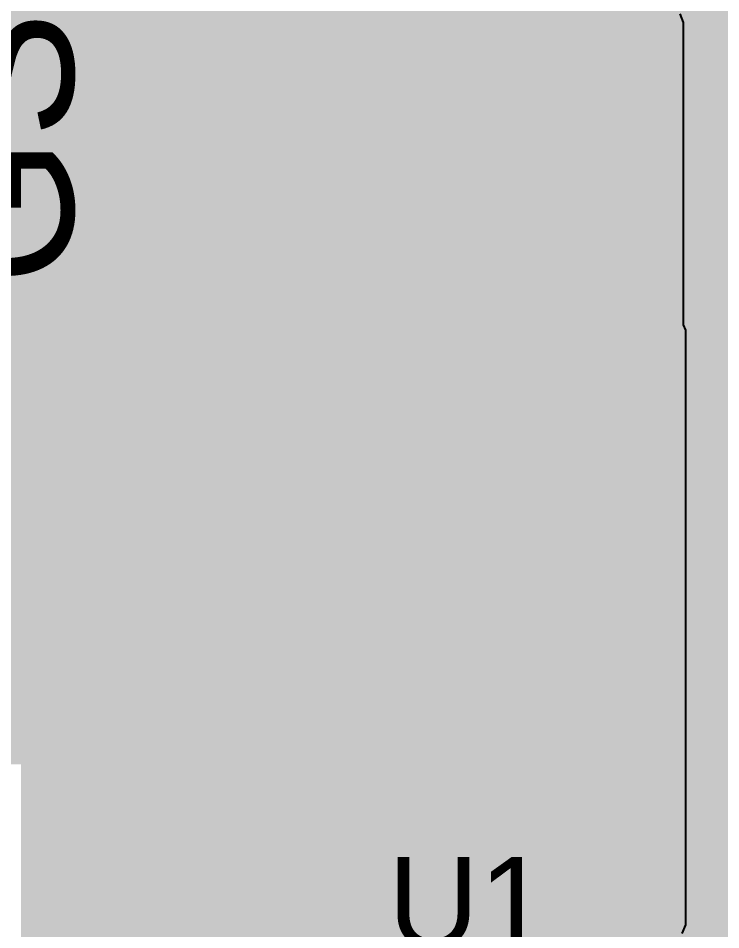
# Model space of a CAD drawing. Header units: millimetres. Extents: x -0.25 to 4.68, y -0.29 to 2.93.
# Drawn here: x 2.9858 to 3.2967, y 2.2198 to 2.6229 of the extents above; entities that cross this region are included whole.
import ezdxf

# ---------------------------------------------------------------- set-up
doc = ezdxf.new("R2010")
doc.units = ezdxf.units.MM
doc.header["$MEASUREMENT"] = 0
for name, color, linetype in [('BottomLayer', 5, 'Continuous'), ('BottomSolder', 6, 'Continuous'), ('TopLayer', 1, 'Continuous'), ('TopOverlay', 2, 'Continuous'), ('TopSolder', 216, 'Continuous'), ('ViaHoleLayer', 16, 'Continuous')]:
    doc.layers.add(name, color=color, linetype=linetype)
doc.styles.add('Arial', font='', dxfattribs={"height": 0.2})
doc.styles.get('Arial').set_extended_font_data('Arial')

msp = doc.modelspace()

# ---------------------------------------------------------------- hatches: boundary and pattern name
at = {"layer": 'BottomLayer'}
for points in [[(2.8428226, 2.3259486), (3.2748226, 2.3259486), (3.2748226, 2.621), (2.8428226, 2.621)], [(2.99, 2.222), (3.2758226, 2.222), (3.2758226, 2.4849486), (2.99, 2.4849486)]]:
    msp.add_hatch(color=5, dxfattribs=at).paths.add_polyline_path(points)
h = msp.add_hatch(color=5, dxfattribs=at)
edge = h.paths.add_edge_path()
edge.add_arc((3.124, 2.5874), 0.011811, 0, 360)
h = msp.add_hatch(color=5, dxfattribs=at)
edge = h.paths.add_edge_path()
edge.add_arc((3.241, 2.5874), 0.011811, 0, 360)
h = msp.add_hatch(color=5, dxfattribs=at)
edge = h.paths.add_edge_path()
edge.add_arc((3.124, 2.4886), 0.011811, 0, 360)
h = msp.add_hatch(color=5, dxfattribs=at)
edge = h.paths.add_edge_path()
edge.add_arc((3.241, 2.4886), 0.011811, 0, 360)
h = msp.add_hatch(color=5, dxfattribs=at)
edge = h.paths.add_edge_path()
edge.add_arc((3.124, 2.3898), 0.011811, 0, 360)
h = msp.add_hatch(color=5, dxfattribs=at)
edge = h.paths.add_edge_path()
edge.add_arc((3.241, 2.3898), 0.011811, 0, 360)
h = msp.add_hatch(color=5, dxfattribs=at)
edge = h.paths.add_edge_path()
edge.add_arc((3.124, 2.291), 0.011811, 0, 360)
h = msp.add_hatch(color=5, dxfattribs=at)
edge = h.paths.add_edge_path()
edge.add_arc((3.241, 2.291), 0.011811, 0, 360)
h = msp.add_hatch(color=5, dxfattribs=at)
edge = h.paths.add_edge_path()
edge.add_arc((3.0458152, 2.2628226), 0.011811, 0, 360)
h = msp.add_hatch(color=5, dxfattribs=at)
edge = h.paths.add_edge_path()
edge.add_arc((3.0718152, 2.2628226), 0.011811, 0, 360)
h = msp.add_hatch(color=5, dxfattribs=at)
edge = h.paths.add_edge_path()
edge.add_arc((3.0988152, 2.2628226), 0.011811, 0, 360)
h = msp.add_hatch(color=5, dxfattribs=at)
edge = h.paths.add_edge_path()
edge.add_arc((3.1248152, 2.2628226), 0.011811, 0, 360)
h = msp.add_hatch(color=5, dxfattribs=at)
edge = h.paths.add_edge_path()
edge.add_arc((3.0451849, 2.2381774), 0.011811, 0, 360)
h = msp.add_hatch(color=5, dxfattribs=at)
edge = h.paths.add_edge_path()
edge.add_arc((3.0715182, 2.2381774), 0.011811, 0, 360)
h = msp.add_hatch(color=5, dxfattribs=at)
edge = h.paths.add_edge_path()
edge.add_arc((3.0978515, 2.2381774), 0.011811, 0, 360)
h = msp.add_hatch(color=5, dxfattribs=at)
edge = h.paths.add_edge_path()
edge.add_arc((3.1241848, 2.2381774), 0.011811, 0, 360)
at = {"layer": 'BottomSolder'}
h = msp.add_hatch(color=6, dxfattribs=at)
edge = h.paths.add_edge_path()
edge.add_arc((3.124, 2.5874), 0.0059055, 0, 360)
h = msp.add_hatch(color=6, dxfattribs=at)
edge = h.paths.add_edge_path()
edge.add_arc((3.241, 2.5874), 0.0059055, 0, 360)
h = msp.add_hatch(color=6, dxfattribs=at)
edge = h.paths.add_edge_path()
edge.add_arc((3.124, 2.4886), 0.0059055, 0, 360)
h = msp.add_hatch(color=6, dxfattribs=at)
edge = h.paths.add_edge_path()
edge.add_arc((3.241, 2.4886), 0.0059055, 0, 360)
h = msp.add_hatch(color=6, dxfattribs=at)
edge = h.paths.add_edge_path()
edge.add_arc((3.124, 2.3898), 0.0059055, 0, 360)
h = msp.add_hatch(color=6, dxfattribs=at)
edge = h.paths.add_edge_path()
edge.add_arc((3.241, 2.3898), 0.0059055, 0, 360)
h = msp.add_hatch(color=6, dxfattribs=at)
edge = h.paths.add_edge_path()
edge.add_arc((3.124, 2.291), 0.0059055, 0, 360)
h = msp.add_hatch(color=6, dxfattribs=at)
edge = h.paths.add_edge_path()
edge.add_arc((3.241, 2.291), 0.0059055, 0, 360)
h = msp.add_hatch(color=6, dxfattribs=at)
edge = h.paths.add_edge_path()
edge.add_arc((3.0458152, 2.2628226), 0.0059055, 0, 360)
h = msp.add_hatch(color=6, dxfattribs=at)
edge = h.paths.add_edge_path()
edge.add_arc((3.0718152, 2.2628226), 0.0059055, 0, 360)
h = msp.add_hatch(color=6, dxfattribs=at)
edge = h.paths.add_edge_path()
edge.add_arc((3.0988152, 2.2628226), 0.0059055, 0, 360)
h = msp.add_hatch(color=6, dxfattribs=at)
edge = h.paths.add_edge_path()
edge.add_arc((3.1248152, 2.2628226), 0.0059055, 0, 360)
h = msp.add_hatch(color=6, dxfattribs=at)
edge = h.paths.add_edge_path()
edge.add_arc((3.0451849, 2.2381774), 0.0059055, 0, 360)
h = msp.add_hatch(color=6, dxfattribs=at)
edge = h.paths.add_edge_path()
edge.add_arc((3.0715182, 2.2381774), 0.0059055, 0, 360)
h = msp.add_hatch(color=6, dxfattribs=at)
edge = h.paths.add_edge_path()
edge.add_arc((3.0978515, 2.2381774), 0.0059055, 0, 360)
h = msp.add_hatch(color=6, dxfattribs=at)
edge = h.paths.add_edge_path()
edge.add_arc((3.1241848, 2.2381774), 0.0059055, 0, 360)
at = {"layer": 'TopLayer'}
for points in [[(2.7698226, 2.293), (3.0318226, 2.293), (3.0318226, 2.6839486), (2.7698226, 2.6839486)], [(3, 2.161), (3.5578226, 2.161), (3.5578226, 2.6839486), (3, 2.6839486)], [(3.0249486, 2.0401774), (3.0249486, 2.296), (2.9869486, 2.296), (2.9869486, 2.0401774)]]:
    msp.add_hatch(color=1, dxfattribs=at).paths.add_polyline_path(points)
h = msp.add_hatch(color=1, dxfattribs=at)
edge = h.paths.add_edge_path()
edge.add_arc((3.124, 2.5874), 0.011811, 0, 360)
h = msp.add_hatch(color=1, dxfattribs=at)
edge = h.paths.add_edge_path()
edge.add_arc((3.241, 2.5874), 0.011811, 0, 360)
h = msp.add_hatch(color=1, dxfattribs=at)
edge = h.paths.add_edge_path()
edge.add_arc((3.124, 2.4886), 0.011811, 0, 360)
h = msp.add_hatch(color=1, dxfattribs=at)
edge = h.paths.add_edge_path()
edge.add_arc((3.241, 2.4886), 0.011811, 0, 360)
h = msp.add_hatch(color=1, dxfattribs=at)
edge = h.paths.add_edge_path()
edge.add_arc((3.124, 2.3898), 0.011811, 0, 360)
h = msp.add_hatch(color=1, dxfattribs=at)
edge = h.paths.add_edge_path()
edge.add_arc((3.241, 2.3898), 0.011811, 0, 360)
h = msp.add_hatch(color=1, dxfattribs=at)
edge = h.paths.add_edge_path()
edge.add_arc((3.124, 2.291), 0.011811, 0, 360)
h = msp.add_hatch(color=1, dxfattribs=at)
edge = h.paths.add_edge_path()
edge.add_arc((3.241, 2.291), 0.011811, 0, 360)
h = msp.add_hatch(color=1, dxfattribs=at)
edge = h.paths.add_edge_path()
edge.add_arc((3.0458152, 2.2628226), 0.011811, 0, 360)
h = msp.add_hatch(color=1, dxfattribs=at)
edge = h.paths.add_edge_path()
edge.add_arc((3.0718152, 2.2628226), 0.011811, 0, 360)
h = msp.add_hatch(color=1, dxfattribs=at)
edge = h.paths.add_edge_path()
edge.add_arc((3.0988152, 2.2628226), 0.011811, 0, 360)
h = msp.add_hatch(color=1, dxfattribs=at)
edge = h.paths.add_edge_path()
edge.add_arc((3.1248152, 2.2628226), 0.011811, 0, 360)
h = msp.add_hatch(color=1, dxfattribs=at)
edge = h.paths.add_edge_path()
edge.add_arc((3.0451849, 2.2381774), 0.011811, 0, 360)
h = msp.add_hatch(color=1, dxfattribs=at)
edge = h.paths.add_edge_path()
edge.add_arc((3.0715182, 2.2381774), 0.011811, 0, 360)
h = msp.add_hatch(color=1, dxfattribs=at)
edge = h.paths.add_edge_path()
edge.add_arc((3.0978515, 2.2381774), 0.011811, 0, 360)
h = msp.add_hatch(color=1, dxfattribs=at)
edge = h.paths.add_edge_path()
edge.add_arc((3.1241848, 2.2381774), 0.011811, 0, 360)
at = {"layer": 'TopSolder'}
h = msp.add_hatch(color=216, dxfattribs=at)
edge = h.paths.add_edge_path()
edge.add_arc((3.124, 2.5874), 0.0059055, 0, 360)
h = msp.add_hatch(color=216, dxfattribs=at)
edge = h.paths.add_edge_path()
edge.add_arc((3.241, 2.5874), 0.0059055, 0, 360)
h = msp.add_hatch(color=216, dxfattribs=at)
edge = h.paths.add_edge_path()
edge.add_arc((3.124, 2.4886), 0.0059055, 0, 360)
h = msp.add_hatch(color=216, dxfattribs=at)
edge = h.paths.add_edge_path()
edge.add_arc((3.241, 2.4886), 0.0059055, 0, 360)
h = msp.add_hatch(color=216, dxfattribs=at)
edge = h.paths.add_edge_path()
edge.add_arc((3.124, 2.3898), 0.0059055, 0, 360)
h = msp.add_hatch(color=216, dxfattribs=at)
edge = h.paths.add_edge_path()
edge.add_arc((3.241, 2.3898), 0.0059055, 0, 360)
h = msp.add_hatch(color=216, dxfattribs=at)
edge = h.paths.add_edge_path()
edge.add_arc((3.124, 2.291), 0.0059055, 0, 360)
h = msp.add_hatch(color=216, dxfattribs=at)
edge = h.paths.add_edge_path()
edge.add_arc((3.241, 2.291), 0.0059055, 0, 360)
h = msp.add_hatch(color=216, dxfattribs=at)
edge = h.paths.add_edge_path()
edge.add_arc((3.0458152, 2.2628226), 0.0059055, 0, 360)
h = msp.add_hatch(color=216, dxfattribs=at)
edge = h.paths.add_edge_path()
edge.add_arc((3.0718152, 2.2628226), 0.0059055, 0, 360)
h = msp.add_hatch(color=216, dxfattribs=at)
edge = h.paths.add_edge_path()
edge.add_arc((3.0988152, 2.2628226), 0.0059055, 0, 360)
h = msp.add_hatch(color=216, dxfattribs=at)
edge = h.paths.add_edge_path()
edge.add_arc((3.1248152, 2.2628226), 0.0059055, 0, 360)
h = msp.add_hatch(color=216, dxfattribs=at)
edge = h.paths.add_edge_path()
edge.add_arc((3.0451849, 2.2381774), 0.0059055, 0, 360)
h = msp.add_hatch(color=216, dxfattribs=at)
edge = h.paths.add_edge_path()
edge.add_arc((3.0715182, 2.2381774), 0.0059055, 0, 360)
h = msp.add_hatch(color=216, dxfattribs=at)
edge = h.paths.add_edge_path()
edge.add_arc((3.0978515, 2.2381774), 0.0059055, 0, 360)
h = msp.add_hatch(color=216, dxfattribs=at)
edge = h.paths.add_edge_path()
edge.add_arc((3.1241848, 2.2381774), 0.0059055, 0, 360)
at = {"layer": 'ViaHoleLayer'}
h = msp.add_hatch(color=16, dxfattribs=at)
edge = h.paths.add_edge_path()
edge.add_arc((3.124, 2.5874), 0.0059055, 0, 360)
h = msp.add_hatch(color=16, dxfattribs=at)
edge = h.paths.add_edge_path()
edge.add_arc((3.241, 2.5874), 0.0059055, 0, 360)
h = msp.add_hatch(color=16, dxfattribs=at)
edge = h.paths.add_edge_path()
edge.add_arc((3.124, 2.4886), 0.0059055, 0, 360)
h = msp.add_hatch(color=16, dxfattribs=at)
edge = h.paths.add_edge_path()
edge.add_arc((3.241, 2.4886), 0.0059055, 0, 360)
h = msp.add_hatch(color=16, dxfattribs=at)
edge = h.paths.add_edge_path()
edge.add_arc((3.124, 2.3898), 0.0059055, 0, 360)
h = msp.add_hatch(color=16, dxfattribs=at)
edge = h.paths.add_edge_path()
edge.add_arc((3.241, 2.3898), 0.0059055, 0, 360)
h = msp.add_hatch(color=16, dxfattribs=at)
edge = h.paths.add_edge_path()
edge.add_arc((3.124, 2.291), 0.0059055, 0, 360)
h = msp.add_hatch(color=16, dxfattribs=at)
edge = h.paths.add_edge_path()
edge.add_arc((3.241, 2.291), 0.0059055, 0, 360)
h = msp.add_hatch(color=16, dxfattribs=at)
edge = h.paths.add_edge_path()
edge.add_arc((3.0458152, 2.2628226), 0.0059055, 0, 360)
h = msp.add_hatch(color=16, dxfattribs=at)
edge = h.paths.add_edge_path()
edge.add_arc((3.0718152, 2.2628226), 0.0059055, 0, 360)
h = msp.add_hatch(color=16, dxfattribs=at)
edge = h.paths.add_edge_path()
edge.add_arc((3.0988152, 2.2628226), 0.0059055, 0, 360)
h = msp.add_hatch(color=16, dxfattribs=at)
edge = h.paths.add_edge_path()
edge.add_arc((3.1248152, 2.2628226), 0.0059055, 0, 360)
h = msp.add_hatch(color=16, dxfattribs=at)
edge = h.paths.add_edge_path()
edge.add_arc((3.0451849, 2.2381774), 0.0059055, 0, 360)
h = msp.add_hatch(color=16, dxfattribs=at)
edge = h.paths.add_edge_path()
edge.add_arc((3.0715182, 2.2381774), 0.0059055, 0, 360)
h = msp.add_hatch(color=16, dxfattribs=at)
edge = h.paths.add_edge_path()
edge.add_arc((3.0978515, 2.2381774), 0.0059055, 0, 360)
h = msp.add_hatch(color=16, dxfattribs=at)
edge = h.paths.add_edge_path()
edge.add_arc((3.1241848, 2.2381774), 0.0059055, 0, 360)

# ---------------------------------------------------------------- linework, layer by layer
at = {"layer": 'BottomLayer'}
for p, q in [((3.2802346, 2.621), (3.2786495, 2.6248269)), ((3.2802346, 2.4873629), (3.2802346, 2.621)), ((3.2812346, 2.4849486), (3.2802346, 2.4873629)), ((3.2812346, 2.222), (3.2812346, 2.4849486)), ((3.2796495, 2.2181731), (3.2812346, 2.222))]:
    msp.add_line(p, q, dxfattribs=at)

# ---------------------------------------------------------------- texts
at = {"layer": 'TopOverlay', "style": 'Arial'}
msp.add_text('GSM_PWR', height=0.06, rotation=90, dxfattribs=at).set_placement((3.0102345, 2.5046969))
msp.add_text('U1', height=0.04, dxfattribs=at).set_placement((3.149342, 2.2120065))

doc.saveas('drawing.dxf')
